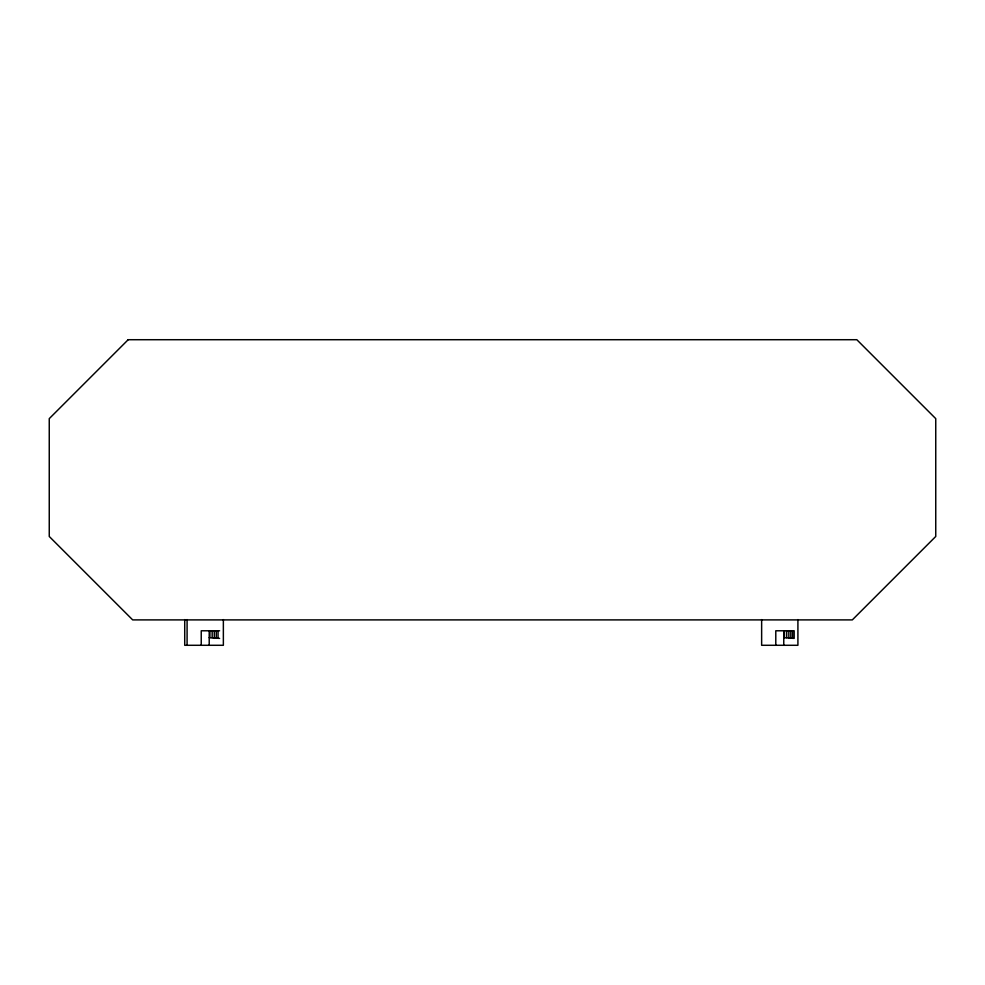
<?xml version="1.0" encoding="UTF-8"?>
<svg xmlns="http://www.w3.org/2000/svg" width="985" height="985" viewBox="0 0 985 985"><rect width="100%" height="100%" fill="white"/><g stroke="black" fill="none" stroke-linecap="round" stroke-linejoin="round"><path stroke-width="1.48" d="M219.606 630.782L201.236 630.782L201.236 645.286M209.214 637.664L219.606 638.391M783.764 637.664L794.169 638.391L794.169 630.782L775.786 630.782L775.786 645.286M797.912 619.59L797.912 645.286L761.639 645.286L761.639 619.59M792.605 630.782L792.605 638.391M790.82 630.782L790.82 638.391M788.85 630.782L788.85 638.391M786.72 630.782L786.72 637.664M784.466 630.782L784.466 637.664M783.764 630.782L783.764 645.286M223.361 619.59L223.361 645.286L184.724 645.286L184.724 619.59M218.042 630.782L218.042 638.391M216.269 630.782L216.269 638.391M214.287 630.782L214.287 638.391M212.169 630.782L212.169 637.664M209.916 630.782L209.916 637.664M209.214 630.782L209.214 645.286M187.088 619.59L187.088 645.286M128.173 339.714L49.25 418.637L49.25 536.468L132.679 619.897L852.32 619.897L935.75 536.468L935.75 418.637L856.827 339.714L128.173 339.714"/></g></svg>
